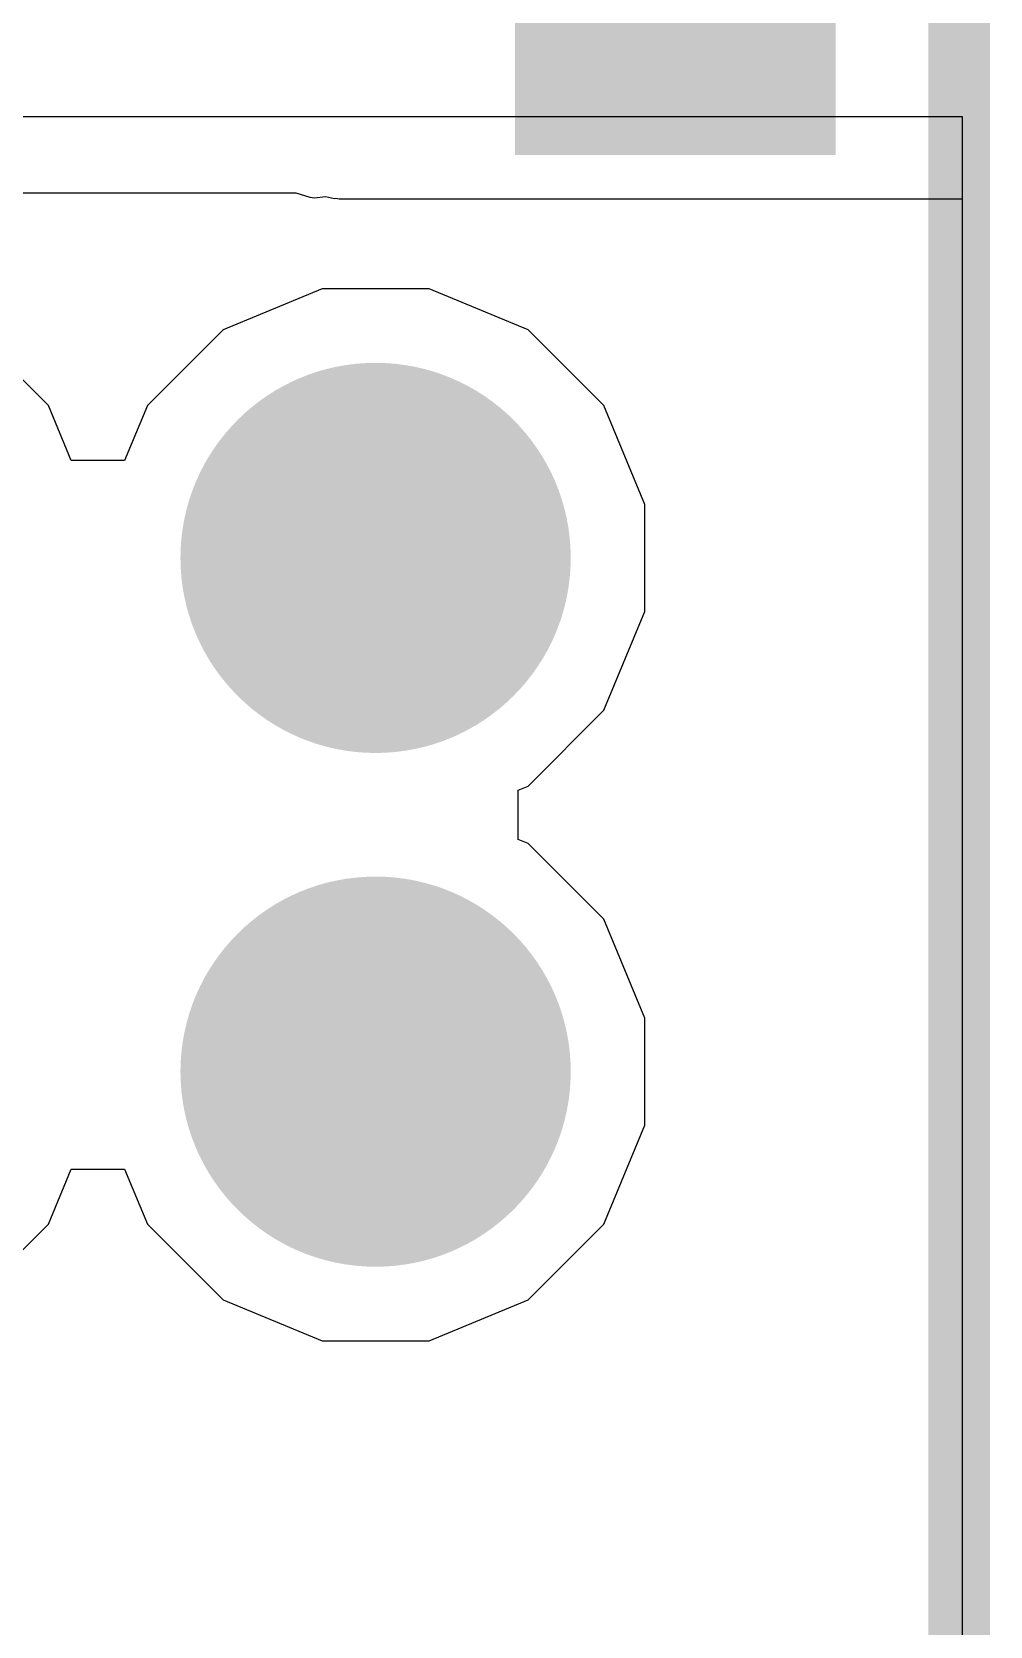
# Model space of a CAD drawing. Header units: inches. Extents: x -4 to 5258, y -4 to 5281.
# Drawn here: x 68.48 to 70.452, y 15.307 to 18.589 of the extents above; entities that cross this region are included whole.
import ezdxf

# ---------------------------------------------------------------- set-up
doc = ezdxf.new("R2010")
doc.units = ezdxf.units.IN
for name, color, linetype in [('Bottom Layer', 5, 'Continuous'), ('Bottom Solder', 6, 'Continuous'), ('Drill Drawing', 1, 'Continuous'), ('Layer 1', 16, 'Continuous'), ('Layer 2', 76, 'Continuous'), ('Top Layer', 1, 'Continuous'), ('Top Overlay', 2, 'Continuous'), ('Top Solder', 216, 'Continuous'), ('Via Holes', 16, 'Continuous')]:
    doc.layers.add(name, color=color, linetype=linetype)

# ---------------------------------------------------------------- blocks, each defined once
blk = doc.blocks.new('SOIC_8_21')
at = {"layer": 'Top Overlay'}
blk.add_hatch(color=2, dxfattribs=at).paths.add_polyline_path([(-1.8277, 1.5748), (-1.4975, 1.5748), (-1.4975, 2.2352), (-1.8277, 2.2352)])
blk.add_lwpolyline([(1.9906, 2.4892, 0.127, 0.127, 0), (-1.9906, 2.4892, 0.127, 0.127, 0)], format="xyseb", dxfattribs=at)

msp = doc.modelspace()

# ---------------------------------------------------------------- hatches: boundary and pattern name
at = {"layer": 'Bottom Layer'}
h = msp.add_hatch(color=5, dxfattribs=at)
edge = h.paths.add_edge_path()
edge.add_arc((69.1876, 17.5059), 0.3, 0, 360)
h = msp.add_hatch(color=5, dxfattribs=at)
edge = h.paths.add_edge_path()
edge.add_arc((69.1876, 16.4482), 0.3, 0, 360)
at = {"layer": 'Bottom Solder'}
h = msp.add_hatch(color=6, dxfattribs=at)
edge = h.paths.add_edge_path()
edge.add_arc((69.1876, 17.5059), 0.4016, 0, 360)
h = msp.add_hatch(color=6, dxfattribs=at)
edge = h.paths.add_edge_path()
edge.add_arc((69.1876, 16.4482), 0.4016, 0, 360)
at = {"layer": 'Layer 1'}
h = msp.add_hatch(color=16, dxfattribs=at)
edge = h.paths.add_edge_path()
edge.add_arc((69.1876, 17.5059), 0.3, 0, 360)
h = msp.add_hatch(color=16, dxfattribs=at)
edge = h.paths.add_edge_path()
edge.add_arc((69.1876, 16.4482), 0.3, 0, 360)
at = {"layer": 'Layer 2'}
h = msp.add_hatch(color=76, dxfattribs=at)
edge = h.paths.add_edge_path()
edge.add_arc((69.1876, 17.5059), 0.3, 0, 360)
h = msp.add_hatch(color=76, dxfattribs=at)
edge = h.paths.add_edge_path()
edge.add_arc((69.1876, 16.4482), 0.3, 0, 360)
at = {"layer": 'Top Layer'}
h = msp.add_hatch(color=1, dxfattribs=at)
edge = h.paths.add_edge_path()
edge.add_arc((69.1876, 17.5059), 0.3, 0, 360)
h = msp.add_hatch(color=1, dxfattribs=at)
edge = h.paths.add_edge_path()
edge.add_arc((69.1876, 16.4482), 0.3, 0, 360)
at = {"layer": 'Top Solder'}
h = msp.add_hatch(color=216, dxfattribs=at)
edge = h.paths.add_edge_path()
edge.add_arc((69.1876, 17.5059), 0.4016, 0, 360)
h = msp.add_hatch(color=216, dxfattribs=at)
edge = h.paths.add_edge_path()
edge.add_arc((69.1876, 16.4482), 0.4016, 0, 360)
at = {"layer": 'Via Holes'}
h = msp.add_hatch(color=7, dxfattribs=at)
edge = h.paths.add_edge_path()
edge.add_arc((69.1876, 17.5059), 0.15, 0, 360)
h = msp.add_hatch(color=7, dxfattribs=at)
edge = h.paths.add_edge_path()
edge.add_arc((69.1876, 16.4482), 0.15, 0, 360)

# ---------------------------------------------------------------- linework, layer by layer
at = {"layer": 'Bottom Layer'}
for p, q in [((69.0774, 18.0599), (68.8738, 17.9755)), ((69.2978, 18.0599), (69.0774, 18.0599)), ((69.5014, 17.9755), (69.2978, 18.0599)), ((68.5142, 17.8197), (68.3584, 17.9755)), ((68.8738, 17.9755), (68.7179, 17.8197)), ((69.6572, 17.8197), (69.5014, 17.9755)), ((68.5611, 17.7066), (68.5142, 17.8197)), ((68.7179, 17.8197), (68.6711, 17.7066)), ((69.7416, 17.6161), (69.6572, 17.8197)), ((68.6711, 17.7066), (68.5611, 17.7066)), ((69.7416, 17.3957), (69.7416, 17.6161)), ((69.6572, 17.1921), (69.7416, 17.3957)), ((69.5014, 17.0362), (69.6572, 17.1921)), ((69.4812, 17.0278), (69.5014, 17.0362)), ((69.4812, 16.9262), (69.4812, 17.0278)), ((69.5014, 16.9179), (69.4812, 16.9262)), ((69.6572, 16.762), (69.5014, 16.9179)), ((69.7416, 16.5584), (69.6572, 16.762)), ((69.7416, 16.338), (69.7416, 16.5584)), ((69.6572, 16.1344), (69.7416, 16.338)), ((68.5142, 16.1344), (68.5611, 16.2475)), ((68.5611, 16.2475), (68.6711, 16.2475)), ((68.6711, 16.2475), (68.7179, 16.1344)), ((68.3584, 15.9785), (68.5142, 16.1344)), ((68.7179, 16.1344), (68.8738, 15.9785)), ((69.5014, 15.9785), (69.6572, 16.1344)), ((68.8738, 15.9785), (69.0774, 15.8942)), ((69.2978, 15.8942), (69.5014, 15.9785)), ((69.0774, 15.8942), (69.2978, 15.8942))]:
    msp.add_line(p, q, dxfattribs=at)
at = {"layer": 'Drill Drawing'}
for points in [[(69.0606, 17.6329, 0.0508, 0.0508, 0), (69.0606, 17.7599, 0.0508, 0.0508, 0)], [(69.0606, 17.7599, 0.0508, 0.0508, 0), (69.3146, 17.7599, 0.0508, 0.0508, 0)], [(69.3146, 17.6329, 0.0508, 0.0508, 0), (69.3146, 17.7599, 0.0508, 0.0508, 0)], [(68.9336, 17.3789, 0.0508, 0.0508, 0), (68.9336, 17.6329, 0.0508, 0.0508, 0)], [(68.9336, 17.6329, 0.0508, 0.0508, 0), (69.0606, 17.6329, 0.0508, 0.0508, 0)], [(69.1114, 17.5821, 0.0508, 0.0508, 0), (69.1114, 17.6583, 0.0508, 0.0508, 0)], [(69.1114, 17.6583, 0.0508, 0.0508, 0), (69.2638, 17.6583, 0.0508, 0.0508, 0)], [(69.2638, 17.5821, 0.0508, 0.0508, 0), (69.2638, 17.6583, 0.0508, 0.0508, 0)], [(69.3146, 17.6329, 0.0508, 0.0508, 0), (69.4416, 17.6329, 0.0508, 0.0508, 0)], [(69.4416, 17.3789, 0.0508, 0.0508, 0), (69.4416, 17.6329, 0.0508, 0.0508, 0)], [(69.0352, 17.4297, 0.0508, 0.0508, 0), (69.0352, 17.5821, 0.0508, 0.0508, 0)], [(69.0352, 17.5821, 0.0508, 0.0508, 0), (69.1114, 17.5821, 0.0508, 0.0508, 0)], [(69.2638, 17.5821, 0.0508, 0.0508, 0), (69.34, 17.5821, 0.0508, 0.0508, 0)], [(69.34, 17.4297, 0.0508, 0.0508, 0), (69.34, 17.5821, 0.0508, 0.0508, 0)], [(69.0352, 17.4297, 0.0508, 0.0508, 0), (69.1114, 17.4297, 0.0508, 0.0508, 0)], [(69.1114, 17.3535, 0.0508, 0.0508, 0), (69.1114, 17.4297, 0.0508, 0.0508, 0)], [(69.2638, 17.4297, 0.0508, 0.0508, 0), (69.34, 17.4297, 0.0508, 0.0508, 0)], [(69.2638, 17.3535, 0.0508, 0.0508, 0), (69.2638, 17.4297, 0.0508, 0.0508, 0)], [(68.9336, 17.3789, 0.0508, 0.0508, 0), (69.0606, 17.3789, 0.0508, 0.0508, 0)], [(69.0606, 17.2519, 0.0508, 0.0508, 0), (69.0606, 17.3789, 0.0508, 0.0508, 0)], [(69.3146, 17.3789, 0.0508, 0.0508, 0), (69.4416, 17.3789, 0.0508, 0.0508, 0)], [(69.3146, 17.2519, 0.0508, 0.0508, 0), (69.3146, 17.3789, 0.0508, 0.0508, 0)], [(69.1114, 17.3535, 0.0508, 0.0508, 0), (69.2638, 17.3535, 0.0508, 0.0508, 0)], [(69.0606, 17.2519, 0.0508, 0.0508, 0), (69.3146, 17.2519, 0.0508, 0.0508, 0)], [(69.0606, 16.5752, 0.0508, 0.0508, 0), (69.0606, 16.7022, 0.0508, 0.0508, 0)], [(69.0606, 16.7022, 0.0508, 0.0508, 0), (69.3146, 16.7022, 0.0508, 0.0508, 0)], [(69.3146, 16.5752, 0.0508, 0.0508, 0), (69.3146, 16.7022, 0.0508, 0.0508, 0)], [(69.1114, 16.5244, 0.0508, 0.0508, 0), (69.1114, 16.6006, 0.0508, 0.0508, 0)], [(69.1114, 16.6006, 0.0508, 0.0508, 0), (69.2638, 16.6006, 0.0508, 0.0508, 0)], [(69.2638, 16.5244, 0.0508, 0.0508, 0), (69.2638, 16.6006, 0.0508, 0.0508, 0)], [(68.9336, 16.3212, 0.0508, 0.0508, 0), (68.9336, 16.5752, 0.0508, 0.0508, 0)], [(68.9336, 16.5752, 0.0508, 0.0508, 0), (69.0606, 16.5752, 0.0508, 0.0508, 0)], [(69.3146, 16.5752, 0.0508, 0.0508, 0), (69.4416, 16.5752, 0.0508, 0.0508, 0)], [(69.4416, 16.3212, 0.0508, 0.0508, 0), (69.4416, 16.5752, 0.0508, 0.0508, 0)], [(69.0352, 16.372, 0.0508, 0.0508, 0), (69.0352, 16.5244, 0.0508, 0.0508, 0)], [(69.0352, 16.5244, 0.0508, 0.0508, 0), (69.1114, 16.5244, 0.0508, 0.0508, 0)], [(69.2638, 16.5244, 0.0508, 0.0508, 0), (69.34, 16.5244, 0.0508, 0.0508, 0)], [(69.34, 16.372, 0.0508, 0.0508, 0), (69.34, 16.5244, 0.0508, 0.0508, 0)], [(69.0352, 16.372, 0.0508, 0.0508, 0), (69.1114, 16.372, 0.0508, 0.0508, 0)], [(69.1114, 16.2958, 0.0508, 0.0508, 0), (69.1114, 16.372, 0.0508, 0.0508, 0)], [(69.2638, 16.372, 0.0508, 0.0508, 0), (69.34, 16.372, 0.0508, 0.0508, 0)], [(69.2638, 16.2958, 0.0508, 0.0508, 0), (69.2638, 16.372, 0.0508, 0.0508, 0)], [(68.9336, 16.3212, 0.0508, 0.0508, 0), (69.0606, 16.3212, 0.0508, 0.0508, 0)], [(69.0606, 16.1942, 0.0508, 0.0508, 0), (69.0606, 16.3212, 0.0508, 0.0508, 0)], [(69.3146, 16.3212, 0.0508, 0.0508, 0), (69.4416, 16.3212, 0.0508, 0.0508, 0)], [(69.3146, 16.1942, 0.0508, 0.0508, 0), (69.3146, 16.3212, 0.0508, 0.0508, 0)], [(69.1114, 16.2958, 0.0508, 0.0508, 0), (69.2638, 16.2958, 0.0508, 0.0508, 0)], [(69.0606, 16.1942, 0.0508, 0.0508, 0), (69.3146, 16.1942, 0.0508, 0.0508, 0)]]:
    msp.add_lwpolyline(points, format="xyseb", dxfattribs=at)
for points in [[(69.0479, 17.7599, 0.0254, 0.0254, 1), (69.0733, 17.7599, 0.0254, 0.0254, 1)], [(69.0479, 17.7599, 0.0254, 0.0254, 1), (69.0733, 17.7599, 0.0254, 0.0254, 1)], [(69.3019, 17.7599, 0.0254, 0.0254, 1), (69.3273, 17.7599, 0.0254, 0.0254, 1)], [(69.3019, 17.7599, 0.0254, 0.0254, 1), (69.3273, 17.7599, 0.0254, 0.0254, 1)], [(68.9209, 17.6329, 0.0254, 0.0254, 1), (68.9463, 17.6329, 0.0254, 0.0254, 1)], [(68.9209, 17.6329, 0.0254, 0.0254, 1), (68.9463, 17.6329, 0.0254, 0.0254, 1)], [(69.0479, 17.6329, 0.0254, 0.0254, 1), (69.0733, 17.6329, 0.0254, 0.0254, 1)], [(69.0479, 17.6329, 0.0254, 0.0254, 1), (69.0733, 17.6329, 0.0254, 0.0254, 1)], [(69.0987, 17.6583, 0.0254, 0.0254, 1), (69.1241, 17.6583, 0.0254, 0.0254, 1)], [(69.0987, 17.6583, 0.0254, 0.0254, 1), (69.1241, 17.6583, 0.0254, 0.0254, 1)], [(69.2511, 17.6583, 0.0254, 0.0254, 1), (69.2765, 17.6583, 0.0254, 0.0254, 1)], [(69.2511, 17.6583, 0.0254, 0.0254, 1), (69.2765, 17.6583, 0.0254, 0.0254, 1)], [(69.3019, 17.6329, 0.0254, 0.0254, 1), (69.3273, 17.6329, 0.0254, 0.0254, 1)], [(69.3019, 17.6329, 0.0254, 0.0254, 1), (69.3273, 17.6329, 0.0254, 0.0254, 1)], [(69.4289, 17.6329, 0.0254, 0.0254, 1), (69.4543, 17.6329, 0.0254, 0.0254, 1)], [(69.4289, 17.6329, 0.0254, 0.0254, 1), (69.4543, 17.6329, 0.0254, 0.0254, 1)], [(69.0225, 17.5821, 0.0254, 0.0254, 1), (69.0479, 17.5821, 0.0254, 0.0254, 1)], [(69.0225, 17.5821, 0.0254, 0.0254, 1), (69.0479, 17.5821, 0.0254, 0.0254, 1)], [(69.0987, 17.5821, 0.0254, 0.0254, 1), (69.1241, 17.5821, 0.0254, 0.0254, 1)], [(69.0987, 17.5821, 0.0254, 0.0254, 1), (69.1241, 17.5821, 0.0254, 0.0254, 1)], [(69.2511, 17.5821, 0.0254, 0.0254, 1), (69.2765, 17.5821, 0.0254, 0.0254, 1)], [(69.2511, 17.5821, 0.0254, 0.0254, 1), (69.2765, 17.5821, 0.0254, 0.0254, 1)], [(69.3273, 17.5821, 0.0254, 0.0254, 1), (69.3527, 17.5821, 0.0254, 0.0254, 1)], [(69.3273, 17.5821, 0.0254, 0.0254, 1), (69.3527, 17.5821, 0.0254, 0.0254, 1)], [(69.0225, 17.4297, 0.0254, 0.0254, 1), (69.0479, 17.4297, 0.0254, 0.0254, 1)], [(69.0225, 17.4297, 0.0254, 0.0254, 1), (69.0479, 17.4297, 0.0254, 0.0254, 1)], [(69.0987, 17.4297, 0.0254, 0.0254, 1), (69.1241, 17.4297, 0.0254, 0.0254, 1)], [(69.0987, 17.4297, 0.0254, 0.0254, 1), (69.1241, 17.4297, 0.0254, 0.0254, 1)], [(69.2511, 17.4297, 0.0254, 0.0254, 1), (69.2765, 17.4297, 0.0254, 0.0254, 1)], [(69.2511, 17.4297, 0.0254, 0.0254, 1), (69.2765, 17.4297, 0.0254, 0.0254, 1)], [(69.3273, 17.4297, 0.0254, 0.0254, 1), (69.3527, 17.4297, 0.0254, 0.0254, 1)], [(69.3273, 17.4297, 0.0254, 0.0254, 1), (69.3527, 17.4297, 0.0254, 0.0254, 1)], [(68.9209, 17.3789, 0.0254, 0.0254, 1), (68.9463, 17.3789, 0.0254, 0.0254, 1)], [(68.9209, 17.3789, 0.0254, 0.0254, 1), (68.9463, 17.3789, 0.0254, 0.0254, 1)], [(69.0479, 17.3789, 0.0254, 0.0254, 1), (69.0733, 17.3789, 0.0254, 0.0254, 1)], [(69.0479, 17.3789, 0.0254, 0.0254, 1), (69.0733, 17.3789, 0.0254, 0.0254, 1)], [(69.3019, 17.3789, 0.0254, 0.0254, 1), (69.3273, 17.3789, 0.0254, 0.0254, 1)], [(69.3019, 17.3789, 0.0254, 0.0254, 1), (69.3273, 17.3789, 0.0254, 0.0254, 1)], [(69.4289, 17.3789, 0.0254, 0.0254, 1), (69.4543, 17.3789, 0.0254, 0.0254, 1)], [(69.4289, 17.3789, 0.0254, 0.0254, 1), (69.4543, 17.3789, 0.0254, 0.0254, 1)], [(69.0987, 17.3535, 0.0254, 0.0254, 1), (69.1241, 17.3535, 0.0254, 0.0254, 1)], [(69.0987, 17.3535, 0.0254, 0.0254, 1), (69.1241, 17.3535, 0.0254, 0.0254, 1)], [(69.2511, 17.3535, 0.0254, 0.0254, 1), (69.2765, 17.3535, 0.0254, 0.0254, 1)], [(69.2511, 17.3535, 0.0254, 0.0254, 1), (69.2765, 17.3535, 0.0254, 0.0254, 1)], [(69.0479, 17.2519, 0.0254, 0.0254, 1), (69.0733, 17.2519, 0.0254, 0.0254, 1)], [(69.0479, 17.2519, 0.0254, 0.0254, 1), (69.0733, 17.2519, 0.0254, 0.0254, 1)], [(69.3019, 17.2519, 0.0254, 0.0254, 1), (69.3273, 17.2519, 0.0254, 0.0254, 1)], [(69.3019, 17.2519, 0.0254, 0.0254, 1), (69.3273, 17.2519, 0.0254, 0.0254, 1)], [(69.0479, 16.7022, 0.0254, 0.0254, 1), (69.0733, 16.7022, 0.0254, 0.0254, 1)], [(69.0479, 16.7022, 0.0254, 0.0254, 1), (69.0733, 16.7022, 0.0254, 0.0254, 1)], [(69.3019, 16.7022, 0.0254, 0.0254, 1), (69.3273, 16.7022, 0.0254, 0.0254, 1)], [(69.3019, 16.7022, 0.0254, 0.0254, 1), (69.3273, 16.7022, 0.0254, 0.0254, 1)], [(69.0987, 16.6006, 0.0254, 0.0254, 1), (69.1241, 16.6006, 0.0254, 0.0254, 1)], [(69.0987, 16.6006, 0.0254, 0.0254, 1), (69.1241, 16.6006, 0.0254, 0.0254, 1)], [(69.2511, 16.6006, 0.0254, 0.0254, 1), (69.2765, 16.6006, 0.0254, 0.0254, 1)], [(69.2511, 16.6006, 0.0254, 0.0254, 1), (69.2765, 16.6006, 0.0254, 0.0254, 1)], [(68.9209, 16.5752, 0.0254, 0.0254, 1), (68.9463, 16.5752, 0.0254, 0.0254, 1)], [(68.9209, 16.5752, 0.0254, 0.0254, 1), (68.9463, 16.5752, 0.0254, 0.0254, 1)], [(69.0479, 16.5752, 0.0254, 0.0254, 1), (69.0733, 16.5752, 0.0254, 0.0254, 1)], [(69.0479, 16.5752, 0.0254, 0.0254, 1), (69.0733, 16.5752, 0.0254, 0.0254, 1)], [(69.3019, 16.5752, 0.0254, 0.0254, 1), (69.3273, 16.5752, 0.0254, 0.0254, 1)], [(69.3019, 16.5752, 0.0254, 0.0254, 1), (69.3273, 16.5752, 0.0254, 0.0254, 1)], [(69.4289, 16.5752, 0.0254, 0.0254, 1), (69.4543, 16.5752, 0.0254, 0.0254, 1)], [(69.4289, 16.5752, 0.0254, 0.0254, 1), (69.4543, 16.5752, 0.0254, 0.0254, 1)], [(69.0225, 16.5244, 0.0254, 0.0254, 1), (69.0479, 16.5244, 0.0254, 0.0254, 1)], [(69.0225, 16.5244, 0.0254, 0.0254, 1), (69.0479, 16.5244, 0.0254, 0.0254, 1)], [(69.0987, 16.5244, 0.0254, 0.0254, 1), (69.1241, 16.5244, 0.0254, 0.0254, 1)], [(69.0987, 16.5244, 0.0254, 0.0254, 1), (69.1241, 16.5244, 0.0254, 0.0254, 1)], [(69.2511, 16.5244, 0.0254, 0.0254, 1), (69.2765, 16.5244, 0.0254, 0.0254, 1)], [(69.2511, 16.5244, 0.0254, 0.0254, 1), (69.2765, 16.5244, 0.0254, 0.0254, 1)], [(69.3273, 16.5244, 0.0254, 0.0254, 1), (69.3527, 16.5244, 0.0254, 0.0254, 1)], [(69.3273, 16.5244, 0.0254, 0.0254, 1), (69.3527, 16.5244, 0.0254, 0.0254, 1)], [(69.0225, 16.372, 0.0254, 0.0254, 1), (69.0479, 16.372, 0.0254, 0.0254, 1)], [(69.0225, 16.372, 0.0254, 0.0254, 1), (69.0479, 16.372, 0.0254, 0.0254, 1)], [(69.0987, 16.372, 0.0254, 0.0254, 1), (69.1241, 16.372, 0.0254, 0.0254, 1)], [(69.0987, 16.372, 0.0254, 0.0254, 1), (69.1241, 16.372, 0.0254, 0.0254, 1)], [(69.2511, 16.372, 0.0254, 0.0254, 1), (69.2765, 16.372, 0.0254, 0.0254, 1)], [(69.2511, 16.372, 0.0254, 0.0254, 1), (69.2765, 16.372, 0.0254, 0.0254, 1)], [(69.3273, 16.372, 0.0254, 0.0254, 1), (69.3527, 16.372, 0.0254, 0.0254, 1)], [(69.3273, 16.372, 0.0254, 0.0254, 1), (69.3527, 16.372, 0.0254, 0.0254, 1)], [(68.9209, 16.3212, 0.0254, 0.0254, 1), (68.9463, 16.3212, 0.0254, 0.0254, 1)], [(68.9209, 16.3212, 0.0254, 0.0254, 1), (68.9463, 16.3212, 0.0254, 0.0254, 1)], [(69.0479, 16.3212, 0.0254, 0.0254, 1), (69.0733, 16.3212, 0.0254, 0.0254, 1)], [(69.0479, 16.3212, 0.0254, 0.0254, 1), (69.0733, 16.3212, 0.0254, 0.0254, 1)], [(69.3019, 16.3212, 0.0254, 0.0254, 1), (69.3273, 16.3212, 0.0254, 0.0254, 1)], [(69.3019, 16.3212, 0.0254, 0.0254, 1), (69.3273, 16.3212, 0.0254, 0.0254, 1)], [(69.4289, 16.3212, 0.0254, 0.0254, 1), (69.4543, 16.3212, 0.0254, 0.0254, 1)], [(69.4289, 16.3212, 0.0254, 0.0254, 1), (69.4543, 16.3212, 0.0254, 0.0254, 1)], [(69.0987, 16.2958, 0.0254, 0.0254, 1), (69.1241, 16.2958, 0.0254, 0.0254, 1)], [(69.0987, 16.2958, 0.0254, 0.0254, 1), (69.1241, 16.2958, 0.0254, 0.0254, 1)], [(69.2511, 16.2958, 0.0254, 0.0254, 1), (69.2765, 16.2958, 0.0254, 0.0254, 1)], [(69.2511, 16.2958, 0.0254, 0.0254, 1), (69.2765, 16.2958, 0.0254, 0.0254, 1)], [(69.0479, 16.1942, 0.0254, 0.0254, 1), (69.0733, 16.1942, 0.0254, 0.0254, 1)], [(69.0479, 16.1942, 0.0254, 0.0254, 1), (69.0733, 16.1942, 0.0254, 0.0254, 1)], [(69.3019, 16.1942, 0.0254, 0.0254, 1), (69.3273, 16.1942, 0.0254, 0.0254, 1)], [(69.3019, 16.1942, 0.0254, 0.0254, 1), (69.3273, 16.1942, 0.0254, 0.0254, 1)]]:
    msp.add_lwpolyline(points, format="xyseb", close=True, dxfattribs=at)
at = {"layer": 'Layer 1'}
for p, q in [((69.0774, 18.0599), (68.8738, 17.9755)), ((69.2978, 18.0599), (69.0774, 18.0599)), ((69.5014, 17.9755), (69.2978, 18.0599)), ((68.5142, 17.8197), (68.3584, 17.9755)), ((68.8738, 17.9755), (68.7179, 17.8197)), ((69.6572, 17.8197), (69.5014, 17.9755)), ((68.5611, 17.7066), (68.5142, 17.8197)), ((68.7179, 17.8197), (68.6711, 17.7066)), ((69.7416, 17.6161), (69.6572, 17.8197)), ((68.6711, 17.7066), (68.5611, 17.7066)), ((69.7416, 17.3957), (69.7416, 17.6161)), ((69.6572, 17.1921), (69.7416, 17.3957)), ((69.5014, 17.0362), (69.6572, 17.1921)), ((69.4812, 17.0278), (69.5014, 17.0362)), ((69.4812, 16.9262), (69.4812, 17.0278)), ((69.5014, 16.9179), (69.4812, 16.9262)), ((69.6572, 16.762), (69.5014, 16.9179)), ((69.7416, 16.5584), (69.6572, 16.762)), ((69.7416, 16.338), (69.7416, 16.5584)), ((69.6572, 16.1344), (69.7416, 16.338)), ((68.5142, 16.1344), (68.5611, 16.2475)), ((68.5611, 16.2475), (68.6711, 16.2475)), ((68.6711, 16.2475), (68.7179, 16.1344)), ((68.3584, 15.9785), (68.5142, 16.1344)), ((68.7179, 16.1344), (68.8738, 15.9785)), ((69.5014, 15.9785), (69.6572, 16.1344)), ((68.8738, 15.9785), (69.0774, 15.8942)), ((69.2978, 15.8942), (69.5014, 15.9785)), ((69.0774, 15.8942), (69.2978, 15.8942))]:
    msp.add_line(p, q, dxfattribs=at)
at = {"layer": 'Layer 2'}
for p, q in [((65.7222, 18.4147), (70.3947, 18.4147)), ((70.3947, 18.4147), (70.3947, 5.5516))]:
    msp.add_line(p, q, dxfattribs=at)
at = {"layer": 'Top Layer'}
for p, q in [((67.9804, 18.2572), (69.0236, 18.2572)), ((69.0236, 18.2572), (69.0524, 18.2485)), ((69.0622, 18.2475), (69.0844, 18.2497)), ((69.0844, 18.2497), (69.1031, 18.246)), ((69.0524, 18.2485), (69.0622, 18.2475)), ((69.1031, 18.246), (69.1055, 18.2465)), ((69.1055, 18.2465), (69.1129, 18.2451)), ((69.1129, 18.2451), (70.3947, 18.2451)), ((70.3947, 18.2451), (70.3947, 18.1513)), ((70.3947, 18.1513), (70.3947, 5.5516))]:
    msp.add_line(p, q, dxfattribs=at)

# ---------------------------------------------------------------- block references
at = {"rotation": 270}
msp.add_blockref('SOIC_8_21', (67.8996, 16.838), dxfattribs=at)

doc.saveas('drawing.dxf')
